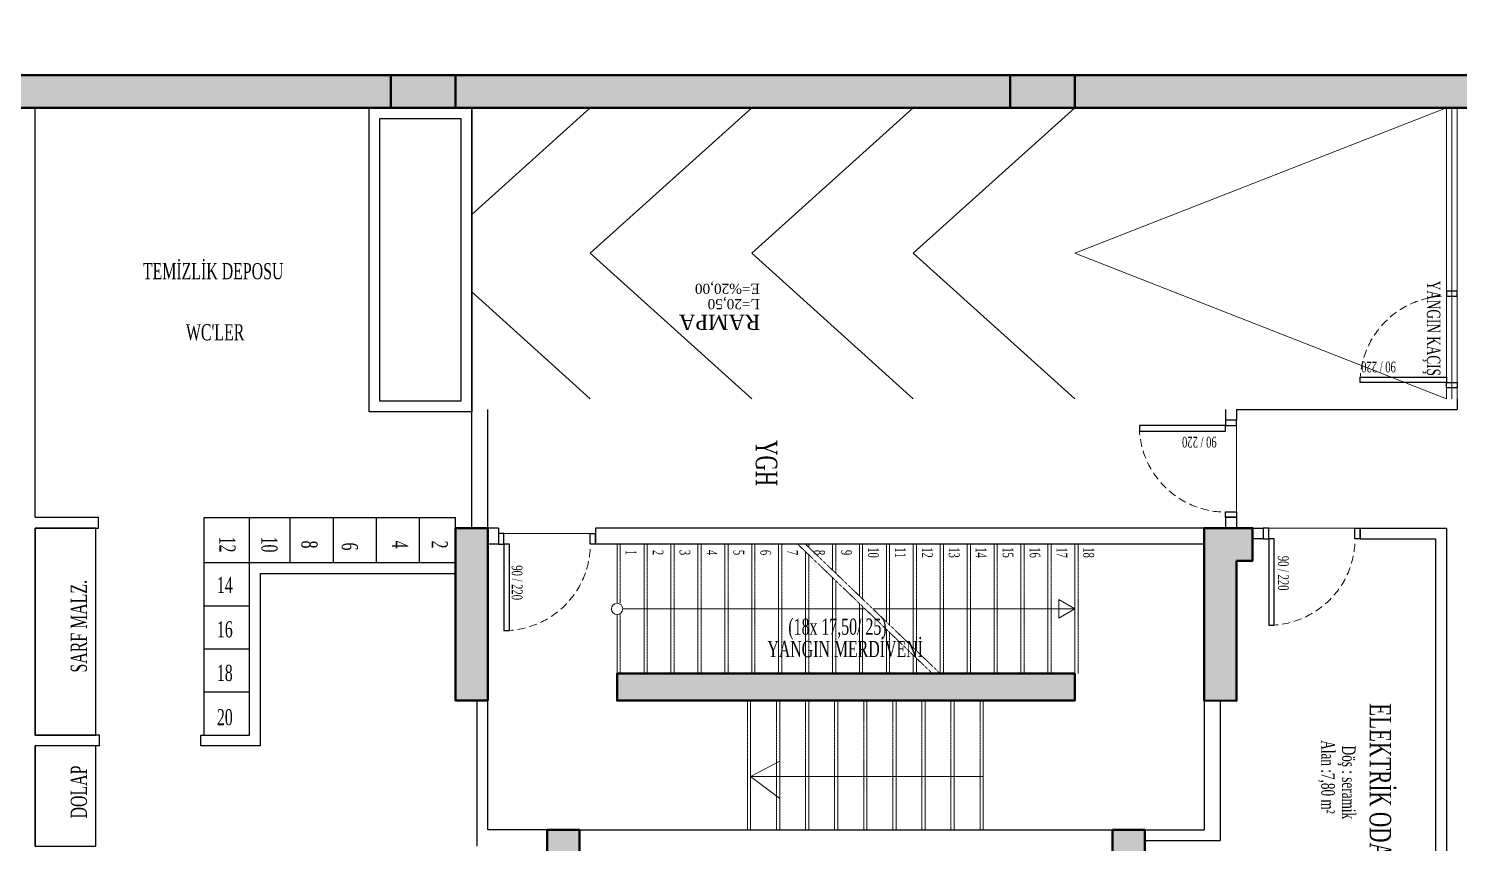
# Model space of a CAD drawing. Header units: millimetres. Extents: x 4287 to 8619, y -6575 to -2243.
# Drawn here: x 5329 to 6658, y -4506 to -3750 of the extents above; entities that cross this region are included whole.
import ezdxf
from ezdxf.enums import TextEntityAlignment as Align

# ---------------------------------------------------------------- set-up
doc = ezdxf.new("R2010")
doc.units = ezdxf.units.MM
doc.linetypes.add('HIDDEN', pattern=[0.375, 0.25, -0.125])
for name, color, linetype, lineweight in [('betonarme_AE', 5, 'Continuous', 50), ('görünüş 0.1_AE', 251, 'Continuous', 9), ('kapı-pencere_AE', 2, 'Continuous', 25), ('merdiven-asansör_AE', 1, 'Continuous', 20), ('tarama_AE', 252, 'Continuous', 9), ('tugla _AE', 6, 'Continuous', 30), ('yazı_AE', 7, 'Continuous', 20)]:
    doc.layers.add(name, color=color, linetype=linetype, lineweight=lineweight)
doc.styles.add('mahal', font='times.ttf', dxfattribs={"width": 0.8, "height": 0.2})
doc.styles.add('proje', font='times.ttf', dxfattribs={"width": 0.65})

# ---------------------------------------------------------------- blocks, each defined once
blk = doc.blocks.new('kapi 90-15')
at = {"layer": 'görünüş 0.1_AE'}
blk.add_line((-0.85, -0.05), (-0.05, -0.05), dxfattribs=at)
at = {"layer": 'kapı-pencere_AE'}
for p, q in [((-0.9, -0.15), (-0.9, -0.05)), ((-0.05, -0.15), (-0.05, -0.95))]:
    blk.add_line(p, q, dxfattribs=at)
blk.add_lwpolyline([(-0.9, -0.15), (-0.85, -0.15), (-0.85, -0.05), (-0.9, -0.05)], dxfattribs=at)
for points in [[(0, -0.15), (-0.05, -0.15), (-0.05, -0.05), (0, -0.05)], [(-0.05, -0.15), (-0.05, -0.95), (-0.1, -0.95), (-0.1, -0.15)]]:
    blk.add_lwpolyline(points, close=True, dxfattribs=at)
at = {"layer": 'tarama_AE', "linetype": 'HIDDEN', "ltscale": 0.3}
blk.add_arc((-0.046, -0.146), 0.806, 183.5504, 266.1412, dxfattribs=at)

msp = doc.modelspace()

# ---------------------------------------------------------------- hatches: boundary and pattern name
at = {"layer": 'tarama_AE'}
h = msp.add_hatch(dxfattribs=at)
h.set_pattern_fill('ANSI33', color=256, angle=-90, style=0)
h.set_pattern_definition([(315, (2008022.289, -344513.1146), (4.49012806, 4.49012806), []), (315, (2008022.289, -344517.605), (4.49012806, 4.49012806), [3.175, -1.5875])])
h.paths.add_polyline_path([(5050.5142, -5203.6792), (8143.4074, -5203.6792), (8143.4074, -3793.6792), (5050.5142, -3793.6792)])
h.paths.add_polyline_path([(8113.5089, -3823.6792), (8113.5089, -5173.6792), (7730.5804, -5173.683), (7730.5804, -5123.7364), (7695.5099, -5123.683), (7695.51, -5173.6831), (5860.5145, -5173.6753), (5860.5146, -5163.9155), (5800.5146, -5163.9148), (5800.5146, -5173.683), (5080.5142, -5173.6792), (5080.5081, -4798.683), (5140.5142, -4798.683), (5140.5142, -4758.683), (5080.5071, -4758.683), (5080.5106, -4253.9727), (5140.5142, -4253.9727), (5140.5142, -4213.683), (5080.5142, -4213.683), (5080.5142, -3823.6792)], flags=16)
h = msp.add_hatch(dxfattribs=at)
h.set_pattern_fill('ANSI33', color=256, angle=-90, style=0)
h.set_pattern_definition([(315, (2008022.287, -344513.1146), (4.49012806, 4.49012806), []), (315, (2008022.287, -344517.605), (4.49012806, 4.49012806), [3.175, -1.5875])])
h.paths.add_polyline_path([(7325.5142, -4213.683), (7145.5142, -4213.683), (7145.5142, -4243.9727), (7325.5142, -4243.9727)])
h.paths.add_polyline_path([(7325.5142, -4743.683), (7145.5142, -4743.683), (7145.5142, -4783.683), (7325.5142, -4783.683)])
h.paths.add_polyline_path([(5810.5142, -4758.683), (5860.5142, -4758.683), (5860.5142, -4943.683), (5830.5142, -4943.683), (5830.5142, -4793.6831), (5810.5142, -4793.6831)])
h.paths.add_polyline_path([(6365.5142, -4758.683), (6315.5142, -4758.683), (6315.5142, -4943.683), (6345.5142, -4943.683), (6345.5142, -4793.683), (6365.5142, -4793.683)])
h.paths.add_polyline_path([(6450.5142, -4243.9727), (6465.5141, -4243.9727), (6465.5211, -4213.683), (6420.5142, -4213.683), (6420.5142, -4373.683), (6450.5142, -4373.9727)])
h.paths.add_polyline_path([(5755.5142, -4373.683), (5755.5142, -4213.683), (5725.5142, -4213.683), (5725.5142, -4373.683)])
h.paths.add_polyline_path([(5840.5142, -4638.683), (5840.5142, -4493.683), (5810.5142, -4493.683), (5810.5142, -4638.683)])
h.paths.add_polyline_path([(6335.5142, -4638.683), (6335.5142, -4493.683), (6365.5142, -4493.683), (6365.5142, -4638.683)])
h.paths.add_polyline_path([(6300.5142, -4348.683), (6300.5142, -4373.683), (5875.5142, -4373.683), (5875.5142, -4348.683)])

# ---------------------------------------------------------------- linework, layer by layer
for p, q in [((5335.1174, -4203.683), (5335.1174, -3823.6792)), ((5335.1174, -4203.683), (5393.8879, -4203.683)), ((5393.8879, -4213.683), (5393.8879, -4203.683)), ((5492.0724, -4203.7274), (5725.528, -4203.7274)), ((5492.0724, -4245.7274), (5492.0724, -4203.7274)), ((5534.0724, -4245.7274), (5534.0724, -4203.7274)), ((5572.0724, -4245.7274), (5572.0724, -4203.7274)), ((5612.0724, -4245.7274), (5612.0724, -4203.7274)), ((5652.0724, -4245.7274), (5652.0724, -4203.7274)), ((5692.0724, -4245.7274), (5692.0724, -4203.7274)), ((5335.1174, -4213.683), (5393.8879, -4213.683)), ((5335.1174, -4405.7274), (5335.1174, -4213.683)), ((5492.0724, -4245.7274), (5534.0724, -4245.7274)), ((5492.0724, -4405.7274), (5492.0724, -4245.7274)), ((5534.0724, -4245.7274), (5725.528, -4245.7274)), ((5534.0724, -4405.7274), (5534.0724, -4245.7274)), ((5544.0724, -4255.7274), (5726.5477, -4255.7274)), ((5544.0724, -4255.7274), (5544.0724, -4415.7274)), ((5492.0724, -4285.7274), (5534.0724, -4285.7274)), ((5492.0724, -4325.7274), (5534.0724, -4325.7274)), ((5492.0724, -4365.7274), (5534.0724, -4365.7274)), ((5394.8797, -4405.7274), (5335.1174, -4405.7274)), ((5394.8797, -4415.7274), (5394.8797, -4405.7274)), ((5489.0724, -4415.7274), (5489.0724, -4405.7274)), ((5489.0724, -4405.7274), (5534.0724, -4405.7274)), ((5335.1174, -4508.683), (5335.1174, -4415.7274)), ((5394.8797, -4415.7274), (5335.1174, -4415.7274)), ((5544.0724, -4415.7274), (5489.0724, -4415.7274))]:
    msp.add_line(p, q)
for points in [[(5740.5142, -4105.9417), (5645.3682, -4105.9417), (5645.3682, -3823.6792), (5740.5142, -3823.6792)], [(5730.5142, -4095.9417), (5655.3682, -4095.9417), (5655.3682, -3833.6792), (5730.5142, -3833.6792)], [(5391.4924, -4213.683), (5335.1174, -4213.683), (5335.1174, -4405.7274), (5391.4924, -4405.7274)], [(5391.4846, -4415.7274), (5335.1174, -4415.7274), (5335.1174, -4508.683), (5391.4846, -4508.683)]]:
    msp.add_lwpolyline(points, close=True)
msp.add_lwpolyline([(5725.5142, -4213.683), (5725.5142, -4203.7274)])
msp.add_circle((6452.7799, -4408.8864), 2165.7815)
at = {"layer": 'betonarme_AE'}
for p, q in [((5665.5139, -3793.6793), (5665.5139, -3823.6793)), ((5725.5139, -3793.6792), (5725.5139, -3823.6792)), ((6240.5139, -3793.6793), (6240.5139, -3823.6793)), ((6300.5139, -3793.6792), (6300.5139, -3823.6792))]:
    msp.add_line(p, q, dxfattribs=at)
for points in [[(8143.4074, -5203.6792), (8143.4074, -3793.6792), (5050.5142, -3793.6792), (5050.5142, -5203.6792)], [(5755.5142, -4373.683), (5755.5142, -4213.683), (5725.5142, -4213.683), (5725.5142, -4373.683)], [(6450.5142, -4243.9727), (6465.5141, -4243.9727), (6465.5211, -4213.683), (6420.5142, -4213.683), (6420.5142, -4373.683), (6450.5142, -4373.9727)], [(6300.5142, -4348.683), (6300.5142, -4373.683), (5875.5142, -4373.683), (5875.5142, -4348.683)], [(5840.5142, -4638.683), (5840.5142, -4493.683), (5810.5142, -4493.683), (5810.5142, -4638.683)], [(6335.5142, -4638.683), (6335.5142, -4493.683), (6365.5142, -4493.683), (6365.5142, -4638.683)]]:
    msp.add_lwpolyline(points, close=True, dxfattribs=at)
msp.add_lwpolyline([(7730.5142, -5173.6792), (8113.4074, -5173.6792), (8113.4074, -3823.6792), (5080.5142, -3823.6792), (5080.5142, -4213.683)], dxfattribs=at)
at = {"layer": 'merdiven-asansör_AE'}
for p, q in [((5850.5121, -3823.6792), (5740.5142, -3922.677)), ((6000.5126, -3823.6792), (5850.5121, -3958.6792)), ((6150.513, -3823.6792), (6000.5126, -3958.6792)), ((6300.5137, -3823.6795), (6150.5133, -3958.6795)), ((6645.5142, -3823.6792), (6300.5137, -3958.6792)), ((6645.5142, -4093.6792), (6645.5142, -3823.6792)), ((6650.5142, -4093.6792), (6650.5142, -3823.6792)), ((6655.5142, -4093.6792), (6655.5142, -3823.6792)), ((5850.5121, -3958.6792), (6000.5126, -4093.6792)), ((6000.5126, -3958.6792), (6150.513, -4093.6792)), ((6150.5133, -3958.6795), (6300.5137, -4093.6795)), ((6300.5137, -3958.6792), (6645.5142, -4093.6792)), ((5740.5142, -3994.6814), (5850.5121, -4093.6792)), ((5999.5142, -4373.6831), (5999.5142, -4493.6831)), ((6026.5142, -4373.6831), (6026.5142, -4493.6831)), ((6053.5142, -4373.6831), (6053.5142, -4493.6831)), ((6080.5142, -4373.683), (6080.5142, -4493.683)), ((6107.5142, -4373.683), (6107.5142, -4493.683)), ((6134.5142, -4373.683), (6134.5142, -4493.683)), ((6161.5142, -4373.683), (6161.5142, -4493.683)), ((6188.5142, -4373.6831), (6188.5142, -4493.6831)), ((6215.5142, -4373.6831), (6215.5142, -4493.6831)), ((5999.5142, -4444.2044), (6026.5142, -4429.9537)), ((6215.5142, -4444.2044), (5999.5142, -4444.2044)), ((5999.5142, -4444.2044), (6026.5142, -4464.4654))]:
    msp.add_line(p, q, dxfattribs=at)
at = {"layer": 'merdiven-asansör_AE', "lineweight": 9}
for p, q in [((5875.5142, -4228.683), (5875.5142, -4283.442)), ((5900.5142, -4228.683), (5900.5142, -4348.683)), ((5925.5142, -4228.683), (5925.5142, -4348.683)), ((5950.5142, -4228.683), (5950.5142, -4348.683)), ((5975.5142, -4228.683), (5975.5142, -4348.683)), ((6000.5142, -4228.683), (6000.5142, -4348.683)), ((6025.5142, -4228.683), (6025.5142, -4348.683)), ((6050.5142, -4235.6141), (6050.5142, -4348.683)), ((6075.5142, -4228.683), (6075.5142, -4252.683)), ((6100.5142, -4228.683), (6100.5142, -4276.683)), ((6125.5142, -4228.683), (6125.5142, -4300.683)), ((6150.5142, -4228.683), (6150.5142, -4324.683)), ((6175.5142, -4228.683), (6175.5142, -4348.683)), ((6200.5142, -4228.683), (6200.5142, -4348.683)), ((6225.5142, -4228.683), (6225.5142, -4348.683)), ((6250.5142, -4228.683), (6250.5142, -4348.683)), ((6275.5142, -4228.683), (6275.5142, -4348.683)), ((6300.5142, -4228.683), (6300.5142, -4348.683)), ((6075.5142, -4259.6141), (6075.5142, -4348.683)), ((6100.5142, -4283.6141), (6100.5142, -4348.683)), ((5875.5142, -4293.9241), (5875.5142, -4348.683)), ((6125.5142, -4307.6141), (6125.5142, -4348.683)), ((6150.5142, -4331.6141), (6150.5142, -4348.683))]:
    msp.add_line(p, q, dxfattribs=at)
at = {"layer": 'merdiven-asansör_AE', "linetype": 'HIDDEN', "ltscale": 0.5}
for p, q in [((5878.5142, -4228.683), (5878.5142, -4283.442)), ((5903.5142, -4228.683), (5903.5142, -4348.683)), ((5928.5142, -4228.683), (5928.5142, -4348.683)), ((5953.5142, -4228.683), (5953.5142, -4348.683)), ((5978.5142, -4228.683), (5978.5142, -4348.683)), ((6003.5142, -4228.683), (6003.5142, -4348.683)), ((6028.5142, -4228.683), (6028.5142, -4348.683)), ((6043.2943, -4228.683), (6168.2943, -4348.683)), ((6050.5142, -4228.683), (6175.5142, -4348.683)), ((6053.5142, -4228.683), (6053.5142, -4231.563)), ((6078.5142, -4228.683), (6078.5142, -4255.563)), ((6103.5142, -4228.683), (6103.5142, -4279.563)), ((6128.5142, -4228.683), (6128.5142, -4303.563)), ((6153.5142, -4228.683), (6153.5142, -4327.563)), ((6178.5142, -4228.683), (6178.5142, -4348.683)), ((6203.5142, -4228.683), (6203.5142, -4348.683)), ((6228.5142, -4228.683), (6228.5142, -4348.683)), ((6253.5142, -4228.683), (6253.5142, -4348.683)), ((6278.5142, -4228.683), (6278.5142, -4348.683)), ((6303.5142, -4228.683), (6303.5142, -4348.683)), ((6053.5142, -4238.4941), (6053.5142, -4348.683)), ((6078.5142, -4262.4941), (6078.5142, -4348.683)), ((6103.5142, -4286.4941), (6103.5142, -4348.683)), ((5878.5142, -4293.9241), (5878.5142, -4348.683)), ((6128.5142, -4310.4941), (6128.5142, -4348.683)), ((6153.5142, -4334.4941), (6153.5142, -4348.683)), ((5996.5142, -4373.6831), (5996.5142, -4493.6831)), ((6023.5142, -4373.6831), (6023.5142, -4493.6831)), ((6050.5142, -4373.6831), (6050.5142, -4493.6831)), ((6077.5142, -4373.683), (6077.5142, -4493.683)), ((6104.5142, -4373.683), (6104.5142, -4493.683)), ((6131.5142, -4373.683), (6131.5142, -4493.683)), ((6158.5142, -4373.683), (6158.5142, -4493.683)), ((6185.5142, -4373.6831), (6185.5142, -4493.6831)), ((6212.5142, -4373.6831), (6212.5142, -4493.6831))]:
    msp.add_line(p, q, dxfattribs=at)
at = {"layer": 'merdiven-asansör_AE', "lineweight": 5}
for p, q in [((6105.7943, -4288.683), (5880.7553, -4288.683)), ((6300.5142, -4288.683), (6113.0142, -4288.683))]:
    msp.add_line(p, q, dxfattribs=at)
at = {"layer": 'merdiven-asansör_AE', "lineweight": 5, "flags": 128}
msp.add_lwpolyline([(6285.5151, -4280.0233), (6300.5142, -4288.683), (6285.5151, -4297.3428)], close=True, dxfattribs=at)
at = {"layer": 'merdiven-asansör_AE', "lineweight": 9}
msp.add_circle((5875.5142, -4288.683), 5.2411, dxfattribs=at)
at = {"layer": 'tugla _AE'}
for p, q in [((5740.5142, -4103.6792), (5740.5142, -3823.6792)), ((5740.5142, -4213.683), (5740.5142, -4103.6792)), ((5755.5142, -4213.683), (5755.5142, -4103.6792)), ((6440.5142, -4103.6792), (6440.5148, -4113.683)), ((6450.5142, -4103.6792), (6450.5148, -4113.683)), ((6450.5142, -4103.6792), (6655.5142, -4103.6792)), ((6655.5142, -4093.6792), (6655.5142, -4103.6792)), ((6450.5212, -4113.683), (6440.5212, -4113.683)), ((6440.5205, -4203.683), (6440.5212, -4213.683)), ((6450.5212, -4203.683), (6440.5212, -4203.683)), ((6450.5205, -4203.683), (6450.5212, -4213.683)), ((5765.5142, -4213.683), (5755.5142, -4213.683)), ((5765.5142, -4213.6792), (5765.5142, -4228.683)), ((5855.5142, -4213.6792), (5855.5142, -4228.683)), ((6420.5142, -4213.683), (5855.5142, -4213.683)), ((6465.5142, -4213.683), (6475.5142, -4213.683)), ((6475.5142, -4223.683), (6465.5142, -4223.683)), ((6475.5142, -4213.683), (6475.5142, -4223.683)), ((6565.5142, -4213.683), (6645.5142, -4213.683)), ((6565.5142, -4213.683), (6565.5142, -4223.683)), ((6565.5142, -4223.683), (6635.5142, -4223.683)), ((6635.5142, -4223.683), (6635.5142, -4628.683)), ((6645.5142, -4213.683), (6645.5142, -4638.683)), ((5765.5142, -4228.683), (5755.5142, -4228.683)), ((6420.5142, -4228.683), (5855.5142, -4228.683)), ((5745.5142, -4508.683), (5745.5142, -4373.683)), ((5755.5142, -4493.683), (5755.5142, -4373.683)), ((6420.5142, -4373.683), (6420.5142, -4493.683)), ((6435.5142, -4373.683), (6435.5142, -4503.683)), ((5810.5142, -4493.683), (5755.5142, -4493.683)), ((5840.5142, -4493.683), (6335.5142, -4493.683)), ((6365.5142, -4493.683), (6420.5142, -4493.683)), ((6365.5142, -4503.683), (6435.5142, -4503.683))]:
    msp.add_line(p, q, dxfattribs=at)

# ---------------------------------------------------------------- block references
at = {"layer": 'kapı-pencere_AE', "yscale": 100, "zscale": 100}
for p, xscale, rotation in [((6660.5145, -4083.6792), 100, 270), ((6455.5212, -4113.683), -100, 269.9999999760294), ((6475.5142, -4208.683), -100, 359.9999999744967)]:
    msp.add_blockref('kapi 90-15', p, dxfattribs=dict(at, xscale=xscale, rotation=rotation))
at = {"layer": 'kapı-pencere_AE', "xscale": -100, "yscale": 100, "zscale": 100}
msp.add_blockref('kapi 90-15', (5765.5142, -4213.683), dxfattribs=at)

# ---------------------------------------------------------------- texts
at = {"layer": 'yazı_AE', "ltscale": 0.5, "style": 'proje', "width": 0.65}
for s, p in [('TEMİZLİK DEPOSU ', (5502.3153, -3982.8437)), ("WC'LER", (5502.3153, -4039.5515)), ('14', (5511.3123, -4273.966)), ('16', (5511.3123, -4315.0687)), ('(18x 17,50/ 25)', (6080.1437, -4312.6236)), ('YANGIN MERDİVENİ', (6087.2432, -4333.399)), ('18', (5511.3123, -4355.5293)), ('20', (5511.3123, -4396.6322))]:
    msp.add_text(s, height=15, dxfattribs=at).set_placement(p, align=Align.CENTER)
at = {"layer": 'yazı_AE', "style": 'mahal'}
for s, height, p in [('E=%%%20,00', 9.375, (6008.0431, -3987.0344)), ('L=20,50', 9.375, (6008.0431, -4001.2608)), ('RAMPA', 14.0625, (6008.4029, -4015.8118))]:
    msp.add_text(s, height=height, rotation=180, dxfattribs=at).set_placement(p)
at = {"layer": 'yazı_AE', "ltscale": 0.5, "style": 'proje', "width": 0.65}
for s, height, p in [('YANGIN KAÇIŞ', 12.5, (6627.4343, -3984.2736)), ('ELEKTRİK ODASI', 20, (6574.2127, -4376.1483)), ('Alan :7,80 m²', 12.5, (6529.3379, -4410.534)), ('Döş : seramik', 12.5, (6548.6545, -4415.5416))]:
    msp.add_text(s, height=height, rotation=270, dxfattribs=at).set_placement(p)
for s, height, rotation, p in [('90 / 220', 10, 180, (6582.491, -4059.2721)), ('90 / 220', 10, 180, (6416.1401, -4128.9759)), ('YGH', 20, 270, (6004.2602, -4153.4948)), ('12', 15, 270, (5506.3215, -4228.9457)), ('10', 15, 270, (5545.27, -4228.9457)), ('8', 15, 270, (5582.4592, -4228.9457)), (' 6', 15, 270, (5619.8994, -4228.9457)), ('4', 15, 270, (5666.6374, -4228.9457)), ('2', 15, 270, (5703.324, -4228.9457)), ('1', 10, 270, (5883.5319, -4236.4109)), ('2', 10, 270, (5908.5319, -4236.4109)), ('3', 10, 270, (5933.5319, -4236.4109)), ('4', 10, 270, (5958.5319, -4236.4109)), ('5', 10, 270, (5983.5319, -4236.4109)), ('6', 10, 270, (6008.5319, -4236.4109)), ('7', 10, 270, (6033.5319, -4236.4109)), ('8', 10, 270, (6058.5319, -4236.4109)), ('9', 10, 270, (6083.5319, -4236.4109)), ('10', 10, 270, (6108.5319, -4236.4109)), ('11', 10, 270, (6133.5319, -4236.4109)), ('12', 10, 270, (6158.5319, -4236.4109)), ('13', 10, 270, (6183.5319, -4236.4109)), ('14', 10, 270, (6208.5319, -4236.4109)), ('15', 10, 270, (6233.5319, -4236.4109)), ('16', 10, 270, (6258.5319, -4236.4109)), ('17', 10, 270, (6283.5319, -4236.4109)), ('18', 10, 270, (6308.5319, -4236.4109)), ('90 / 220', 10, 270, (5777.7164, -4264.3431)), ('90 / 220', 10, 270, (6489.0673, -4255.5236)), ('SARF MALZ.', 15, 90, (5383.2056, -4304.7842)), ('DOLAP', 15, 90, (5383.2056, -4458.5578))]:
    msp.add_text(s, height=height, rotation=rotation, dxfattribs=at).set_placement(p, align=Align.CENTER)

doc.saveas('drawing.dxf')
